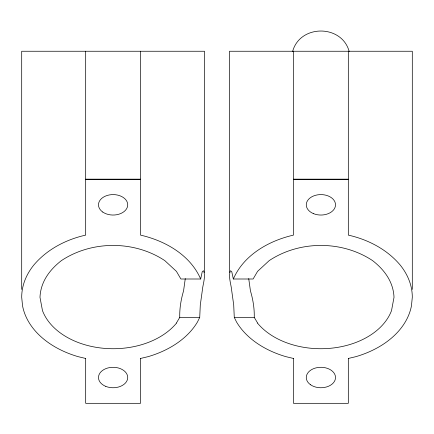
<?xml version="1.0" encoding="UTF-8"?>
<svg xmlns="http://www.w3.org/2000/svg" width="434" height="434" viewBox="0 0 434 434"><rect width="100%" height="100%" fill="white"/><g stroke="black" fill="none" stroke-linecap="round" stroke-linejoin="round"><path stroke-width="0.65" d="M140.524 358.462L148.081 356.661A91.617 64.102 0 0 0 197.53 321.882L199.727 317.373L200.291 305.004L202.304 290.558C202.857 284.167 205.754 277.315 203.725 270.99L203.378 270.767L202.228 271.776L200.665 279.002L180.886 279.002L176.432 271.375L164.806 260.617C134.312 240.371 91.894 240.371 61.4 260.617C49.601 269.812 40.644 281.84 39.982 297.295L42.472 310.603A73.091 51.141 0 0 0 103.547 348.285A73.091 51.141 0 0 0 176.551 323.048M176.432 322.999L179.747 317.373C179.513 308.379 181.021 299.422 183.577 290.813L185.275 278.595M292.619 51.472C299.937 24.223 341.851 24.223 349.175 51.472M257.449 323.048A73.091 51.141 0 0 0 330.453 348.285A73.091 51.141 0 0 0 391.528 310.603L394.018 297.295C393.356 281.84 384.399 269.812 372.6 260.617C342.106 240.371 299.688 240.371 269.194 260.617L257.568 271.375L253.114 279.002L233.335 279.002C243.762 254.959 268.858 240.734 293.476 235.114L293.476 51.25M348.318 358.462L355.875 356.661A91.764 64.205 0 0 0 411.47 305.682L412.3 297.295A93.538 65.447 0 0 0 400.061 264.892C386.927 249.338 367.999 239.519 348.318 235.114L348.318 51.25M85.682 179.215L140.524 179.215M293.476 179.215L348.318 179.215M85.682 179.275L140.524 179.275M293.476 179.275L348.318 179.275M179.747 317.373L199.727 317.373M233.335 279.002L231.772 271.776L230.622 270.767L230.275 270.99C228.246 277.315 231.143 284.167 231.696 290.558L233.709 305.004L234.273 317.373L254.253 317.373L257.568 322.999M293.476 358.462L285.919 356.661A91.617 64.102 0 0 1 236.47 321.882L234.273 317.373M85.682 358.462L78.125 356.661A91.764 64.205 0 0 1 22.53 305.682L21.7 297.295A93.538 65.447 0 0 1 33.939 264.892C47.073 249.338 66.001 239.519 85.682 235.114L85.682 51.25M200.665 279.002C190.238 254.959 165.142 240.734 140.524 235.114L140.524 51.25M248.725 278.595L250.423 290.813C252.979 299.422 254.487 308.379 254.253 317.373M412.3 289.435L412.3 51.25L229.494 51.25L229.494 272.509M348.318 358.321L348.318 403.316L293.476 403.316L293.476 358.321M204.506 272.509L204.506 51.25L21.7 51.25L21.7 289.435M140.524 358.321L140.524 403.316L85.682 403.316L85.682 358.321M102.76 212.052A14.626 10.232 0 0 0 127.227 207.468A14.626 10.232 0 0 0 109.319 194.937A14.626 10.232 0 0 0 102.76 212.052M105.793 386.385A14.626 10.232 0 0 0 127.726 377.52A14.626 10.232 0 0 0 105.793 368.661A14.626 10.232 0 0 0 105.793 386.385M313.587 213.68A14.626 10.232 0 0 0 335.52 204.815A14.626 10.232 0 0 0 313.587 195.956A14.626 10.232 0 0 0 313.587 213.68M310.554 384.757A14.626 10.232 0 0 0 335.021 380.168A14.626 10.232 0 0 0 317.113 367.636A14.626 10.232 0 0 0 310.554 384.757"/></g></svg>
